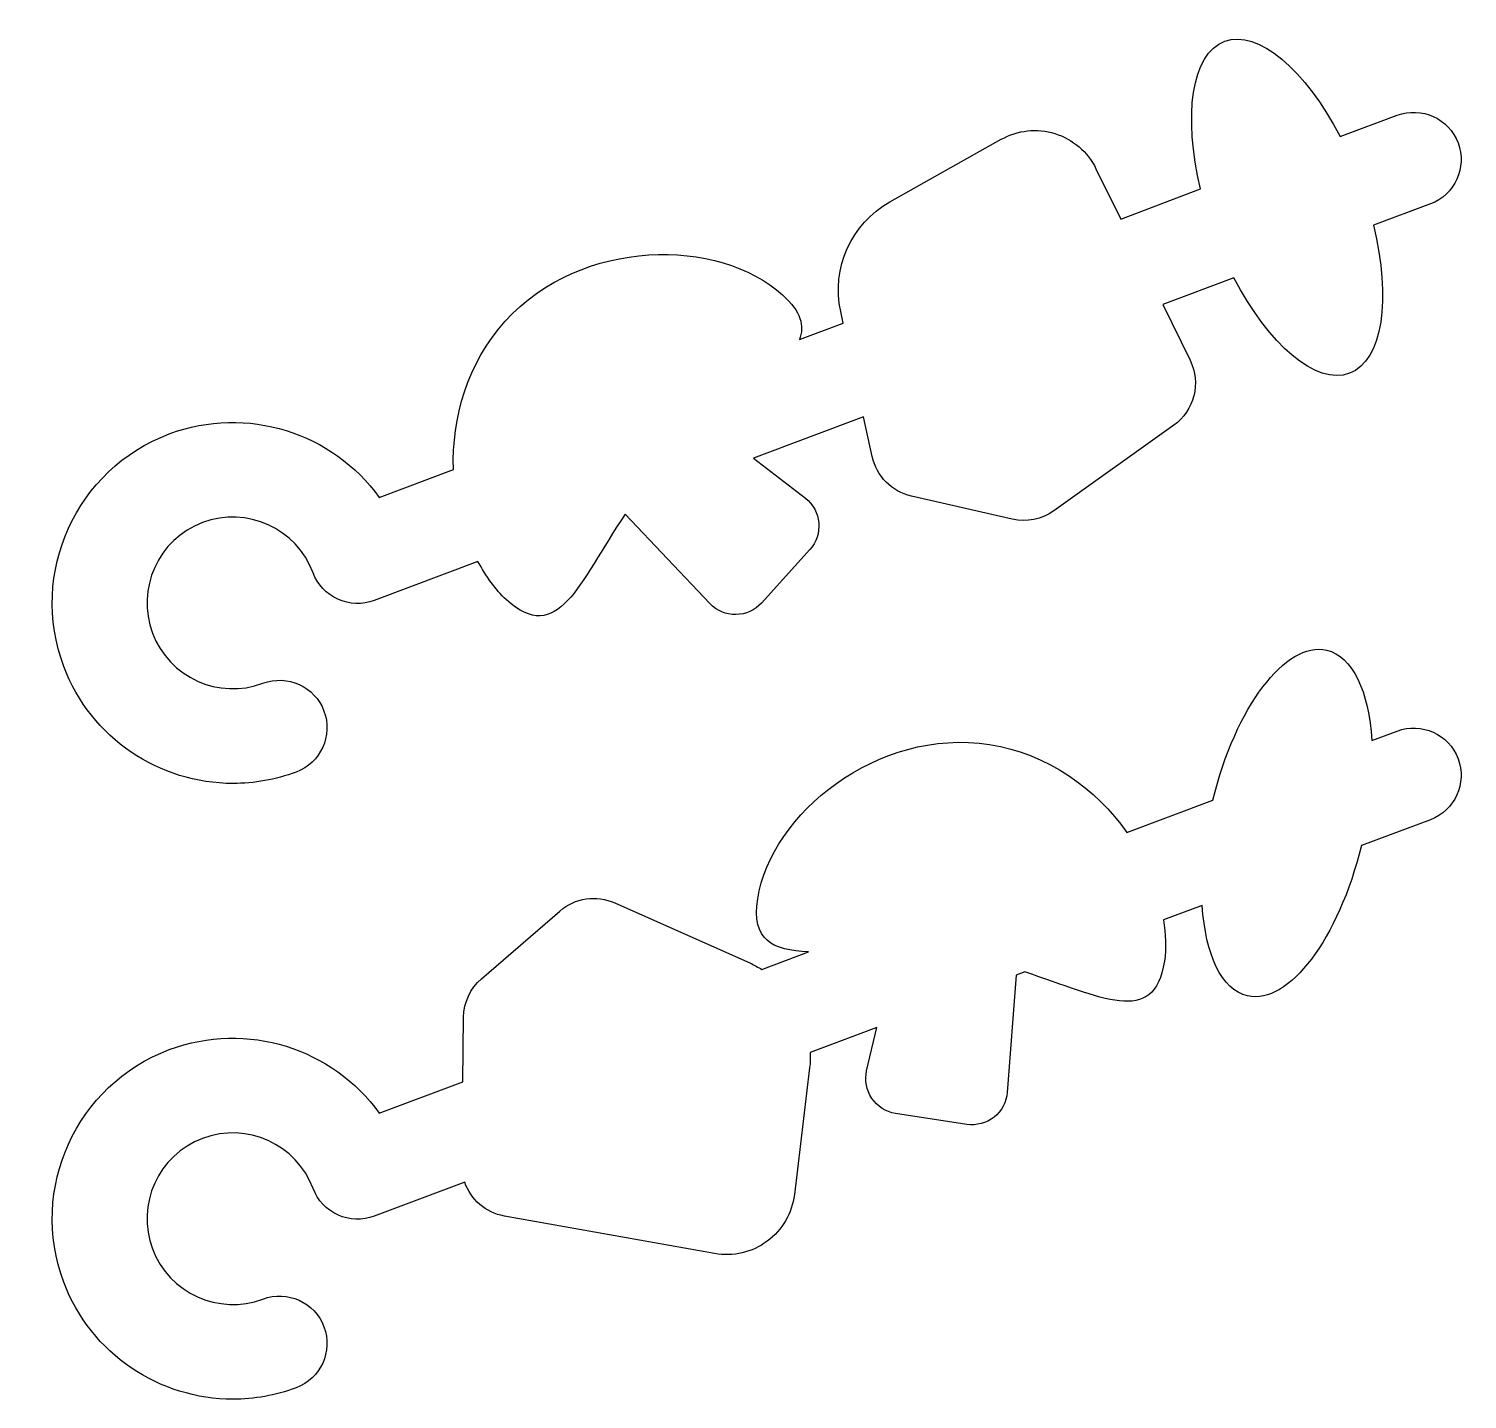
# Model space of a CAD drawing. Header units: centimetres. Extents: x -6.6 to 6.6, y -6.3 to 6.3.
import ezdxf

# ---------------------------------------------------------------- set-up
doc = ezdxf.new("R2010")
doc.units = ezdxf.units.CM
doc.header["$MEASUREMENT"] = 0
doc.layers.add('Layer 1', color=7, linetype='Continuous')

msp = doc.modelspace()

# ---------------------------------------------------------------- linework, layer by layer
at = {"layer": 'Layer 1'}
for points in [[(-4.75136, -0.61664), (-4.55827, -0.61664), (-4.36139, -0.58254), (-4.17002, -0.51094), (-4.17002, -0.51094), (-3.94415, -0.42656), (-3.82992, -0.1751), (-3.9143, 0.0508), (-3.9143, 0.0508), (-3.99868, 0.27625), (-4.25059, 0.3909), (-4.47604, 0.30652), (-4.47604, 0.30652), (-4.88435, 0.15393), (-5.3408, 0.36108), (-5.49381, 0.76896), (-5.49381, 0.76896), (-5.64724, 1.17727), (-5.4401, 1.63415), (-5.03264, 1.78716), (-5.03264, 1.78716), (-4.62433, 1.94059), (-4.167, 1.73303), (-4.01402, 1.32472), (-4.01402, 1.32472), (-3.97309, 1.21645), (-3.89125, 1.12866), (-3.78558, 1.08093), (-3.78558, 1.08093), (-3.6803, 1.03278), (-3.56013, 1.02936), (-3.45186, 1.06942), (-3.45186, 1.06942), (-3.45186, 1.06942), (-2.49523, 1.42862), (-2.49523, 1.42862), (-2.49523, 1.42862), (-2.42205, 1.29471), (-2.33825, 1.17123), (-2.2338, 1.07667), (-2.2338, 1.07667), (-1.76155, 0.64836), (-1.56893, 1.21947), (-1.1402, 1.86386), (-1.1402, 1.86386), (-1.1402, 1.86386), (-0.35891, 1.04042), (-0.35891, 1.04042), (-0.35891, 1.04042), (-0.29713, 0.9748), (-0.21021, 0.93901), (-0.12028, 0.94028), (-0.12028, 0.94028), (-0.03035, 0.9407), (0.05535, 0.97909), (0.11541, 1.04556), (0.11541, 1.04556), (0.11541, 1.04556), (0.56163, 1.53827), (0.56163, 1.53827), (0.56163, 1.53827), (0.62172, 1.60561), (0.65201, 1.69469), (0.64347, 1.78465), (0.64347, 1.78465), (0.63667, 1.87416), (0.59193, 1.95599), (0.52033, 2.01135), (0.52033, 2.01135), (0.52033, 2.01135), (0.0436, 2.38195), (0.0436, 2.38195), (0.0436, 2.38195), (0.0436, 2.38195), (1.05711, 2.7625), (1.05711, 2.7625), (1.05711, 2.7625), (1.05711, 2.7625), (1.13704, 2.39491), (1.13704, 2.39491), (1.13704, 2.39491), (1.1762, 2.21423), (1.31643, 2.0723), (1.49716, 2.03095), (1.49716, 2.03095), (1.49716, 2.03095), (2.42627, 1.81828), (2.42627, 1.81828), (2.42627, 1.81828), (2.55922, 1.78801), (2.69903, 1.81611), (2.81029, 1.89543), (2.81029, 1.89543), (2.81029, 1.89543), (3.91368, 2.68389), (3.91368, 2.68389), (3.91368, 2.68389), (4.10384, 2.81946), (4.16768, 3.07301), (4.06457, 3.2827), (4.06457, 3.2827), (4.06457, 3.2827), (3.81208, 3.79697), (3.81208, 3.79697), (3.81208, 3.79697), (3.81208, 3.79697), (4.46859, 4.04346), (4.46859, 4.04346), (4.46859, 4.04346), (4.78961, 3.42775), (5.22472, 3.04773), (5.5324, 3.16295), (5.5324, 3.16295), (5.84048, 3.27847), (5.91803, 3.85126), (5.75425, 4.52619), (5.75425, 4.52619), (5.75425, 4.52619), (6.27786, 4.7228), (6.27786, 4.7228), (6.27786, 4.7228), (6.50331, 4.80763), (6.61753, 5.05951), (6.53313, 5.28496), (6.53313, 5.28496), (6.44788, 5.51086), (6.19732, 5.62336), (5.97097, 5.54026), (5.97097, 5.54026), (5.97097, 5.54026), (5.44709, 5.34354), (5.44709, 5.34354), (5.44709, 5.34354), (5.12652, 5.95796), (4.69155, 6.33732), (4.38418, 6.22259), (4.38418, 6.22259), (4.07655, 6.10681), (3.99884, 5.53515), (4.16188, 4.86096), (4.16188, 4.86096), (4.16188, 4.86096), (3.42533, 4.58439), (3.42533, 4.58439), (3.42533, 4.58439), (3.42533, 4.58439), (3.19768, 5.04799), (3.19768, 5.04799), (3.19768, 5.04799), (3.1214, 5.20357), (2.98456, 5.32033), (2.81964, 5.37147), (2.81964, 5.37147), (2.65428, 5.42261), (2.47571, 5.40346), (2.32482, 5.31863), (2.32482, 5.31863), (2.32482, 5.31863), (1.29937, 4.74157), (1.29937, 4.74157), (1.29937, 4.74157), (0.94308, 4.5408), (0.75938, 4.13123), (0.84632, 3.73187), (0.84632, 3.73187), (0.84632, 3.73187), (0.8696, 3.62474), (0.8696, 3.62474), (0.8696, 3.62474), (0.8696, 3.62474), (0.4654, 3.47295), (0.4654, 3.47295), (0.4654, 3.47295), (0.51474, 3.60019), (0.48093, 3.73087), (0.31057, 3.88491), (0.31057, 3.88491), (-0.27498, 4.41551), (-1.54167, 4.4172), (-2.24406, 3.64237), (-2.24406, 3.64237), (-2.5931, 3.25645), (-2.73679, 2.75168), (-2.72182, 2.27622), (-2.72182, 2.27622), (-2.72182, 2.27622), (-3.4046, 2.01984), (-3.4046, 2.01984), (-3.4046, 2.01984), (-3.83291, 2.61354), (-4.62224, 2.87225), (-5.33913, 2.6046), (-5.33913, 2.6046), (-6.19746, 2.28239), (-6.6335, 1.32132), (-6.31126, 0.46208), (-6.31126, 0.46208), (-6.06107, -0.2045), (-5.4252, -0.61664), (-4.75136, -0.61664)], [(5.97096, -0.13335), (5.97096, -0.13335), (5.73956, -0.22024), (5.73956, -0.22024), (5.73956, -0.22024), (5.71046, 0.23064), (5.56189, 0.55679), (5.32186, 0.61209), (5.32186, 0.61209), (4.94401, 0.69808), (4.48228, 0.08216), (4.27448, -0.77036), (4.27448, -0.77036), (4.27448, -0.77036), (3.48327, -1.06746), (3.48327, -1.06746), (3.48327, -1.06746), (3.19554, -0.66545), (2.75381, -0.33962), (2.21787, -0.25699), (2.21787, -0.25699), (1.18306, -0.0988), (0.20238, -0.89715), (0.08218, -1.67915), (0.08218, -1.67915), (0.0232, -2.06161), (0.21706, -2.15376), (0.54988, -2.16889), (0.54988, -2.16889), (0.54988, -2.16889), (0.11922, -2.3306), (0.11922, -2.3306), (0.11922, -2.3306), (0.08541, -2.30999), (0.05127, -2.28975), (0.01439, -2.27326), (0.01439, -2.27326), (0.01439, -2.27326), (-1.23518, -1.71708), (-1.23518, -1.71708), (-1.23518, -1.71708), (-1.40438, -1.64165), (-1.60173, -1.67062), (-1.74154, -1.79167), (-1.74154, -1.79167), (-1.74154, -1.79167), (-2.46309, -2.41519), (-2.46309, -2.41519), (-2.46309, -2.41519), (-2.5662, -2.50467), (-2.62629, -2.63382), (-2.62798, -2.77063), (-2.62798, -2.77063), (-2.62798, -2.77063), (-2.63547, -3.36496), (-2.63547, -3.36496), (-2.63547, -3.36496), (-2.63547, -3.36496), (-3.40453, -3.65375), (-3.40453, -3.65375), (-3.40453, -3.65375), (-3.83284, -3.06047), (-4.62217, -2.80092), (-5.33906, -3.06899), (-5.33906, -3.06899), (-6.19739, -3.3912), (-6.63343, -4.35227), (-6.31119, -5.21151), (-6.31119, -5.21151), (-6.06103, -5.87807), (-5.42515, -6.29022), (-4.75131, -6.29022), (-4.75131, -6.29022), (-4.55822, -6.29022), (-4.36134, -6.25612), (-4.16997, -6.18452), (-4.16997, -6.18452), (-3.9441, -6.10014), (-3.82987, -5.84868), (-3.91425, -5.62278), (-3.91425, -5.62278), (-3.99863, -5.39733), (-4.25054, -5.28268), (-4.47599, -5.36706), (-4.47599, -5.36706), (-4.8843, -5.51965), (-5.34075, -5.3125), (-5.49376, -4.90462), (-5.49376, -4.90462), (-5.64719, -4.49631), (-5.44005, -4.03943), (-5.03259, -3.88645), (-5.03259, -3.88645), (-4.62428, -3.73344), (-4.16695, -3.94056), (-4.01397, -4.34886), (-4.01397, -4.34886), (-3.97304, -4.45713), (-3.8912, -4.54492), (-3.78553, -4.59265), (-3.78553, -4.59265), (-3.68025, -4.64038), (-3.56008, -4.64422), (-3.45181, -4.60416), (-3.45181, -4.60416), (-3.45181, -4.60416), (-2.61755, -4.29092), (-2.61755, -4.29092), (-2.61755, -4.29092), (-2.56175, -4.44925), (-2.42483, -4.57159), (-2.2516, -4.60247), (-2.2516, -4.60247), (-2.2516, -4.60247), (-0.31541, -4.94812), (-0.31541, -4.94812), (-0.31541, -4.94812), (-0.14539, -4.97839), (0.02982, -4.93746), (0.16878, -4.83475), (0.16878, -4.83475), (0.30771, -4.73162), (0.39849, -4.57601), (0.41894, -4.40472), (0.41894, -4.40472), (0.41894, -4.40472), (0.55999, -3.23606), (0.55999, -3.23606), (0.55999, -3.23606), (0.56573, -3.18891), (0.56703, -3.14208), (0.56563, -3.09567), (0.56563, -3.09567), (0.56563, -3.09567), (1.17743, -2.86593), (1.17743, -2.86593), (1.17743, -2.86593), (1.17743, -2.86593), (1.08509, -3.26376), (1.08509, -3.26376), (1.08509, -3.26376), (1.06421, -3.35155), (1.08252, -3.44362), (1.13282, -3.51821), (1.13282, -3.51821), (1.18272, -3.5928), (1.26196, -3.64349), (1.35065, -3.65672), (1.35065, -3.65672), (1.35065, -3.65672), (2.00782, -3.75769), (2.00782, -3.75769), (2.00782, -3.75769), (2.09691, -3.77092), (2.18811, -3.74705), (2.25841, -3.69035), (2.25841, -3.69035), (2.32916, -3.6354), (2.37305, -3.55271), (2.37993, -3.46278), (2.37993, -3.46278), (2.37993, -3.46278), (2.46346, -2.38302), (2.46346, -2.38302), (2.46346, -2.38302), (2.46346, -2.38302), (2.54225, -2.35344), (2.54225, -2.35344), (2.54225, -2.35344), (3.24668, -2.58265), (3.73393, -2.86832), (3.82768, -2.25533), (3.82768, -2.25533), (3.84641, -2.1336), (3.83895, -2.00453), (3.81977, -1.87375), (3.81977, -1.87375), (3.81977, -1.87375), (4.17653, -1.73976), (4.17653, -1.73976), (4.17653, -1.73976), (4.20532, -2.1918), (4.35393, -2.51856), (4.59444, -2.57367), (4.59444, -2.57367), (4.97271, -2.66022), (5.43505, -2.043), (5.64219, -1.18948), (5.64219, -1.18948), (5.64219, -1.18948), (6.27793, -0.95075), (6.27793, -0.95075), (6.27793, -0.95075), (6.50338, -0.86592), (6.6176, -0.61404), (6.5332, -0.38859), (6.5332, -0.38859), (6.44787, -0.16275), (6.19731, -0.05022), (5.97096, -0.13335)]]:
    msp.add_open_spline(points, degree=3, knots=[0, 0, 0, 0, 0.01960784, 0.01960784, 0.01960784, 0.01960784, 0.03921569, 0.03921569, 0.03921569, 0.03921569, 0.05882353, 0.05882353, 0.05882353, 0.05882353, 0.07843137, 0.07843137, 0.07843137, 0.07843137, 0.09803922, 0.09803922, 0.09803922, 0.09803922, 0.11764706, 0.11764706, 0.11764706, 0.11764706, 0.1372549, 0.1372549, 0.1372549, 0.1372549, 0.15686275, 0.15686275, 0.15686275, 0.15686275, 0.17647059, 0.17647059, 0.17647059, 0.17647059, 0.19607843, 0.19607843, 0.19607843, 0.19607843, 0.21568627, 0.21568627, 0.21568627, 0.21568627, 0.23529412, 0.23529412, 0.23529412, 0.23529412, 0.25490196, 0.25490196, 0.25490196, 0.25490196, 0.2745098, 0.2745098, 0.2745098, 0.2745098, 0.29411765, 0.29411765, 0.29411765, 0.29411765, 0.31372549, 0.31372549, 0.31372549, 0.31372549, 0.33333333, 0.33333333, 0.33333333, 0.33333333, 0.35294118, 0.35294118, 0.35294118, 0.35294118, 0.37254902, 0.37254902, 0.37254902, 0.37254902, 0.39215686, 0.39215686, 0.39215686, 0.39215686, 0.41176471, 0.41176471, 0.41176471, 0.41176471, 0.43137255, 0.43137255, 0.43137255, 0.43137255, 0.45098039, 0.45098039, 0.45098039, 0.45098039, 0.47058824, 0.47058824, 0.47058824, 0.47058824, 0.49019608, 0.49019608, 0.49019608, 0.49019608, 0.50980392, 0.50980392, 0.50980392, 0.50980392, 0.52941176, 0.52941176, 0.52941176, 0.52941176, 0.54901961, 0.54901961, 0.54901961, 0.54901961, 0.56862745, 0.56862745, 0.56862745, 0.56862745, 0.58823529, 0.58823529, 0.58823529, 0.58823529, 0.60784314, 0.60784314, 0.60784314, 0.60784314, 0.62745098, 0.62745098, 0.62745098, 0.62745098, 0.64705882, 0.64705882, 0.64705882, 0.64705882, 0.66666667, 0.66666667, 0.66666667, 0.66666667, 0.68627451, 0.68627451, 0.68627451, 0.68627451, 0.70588235, 0.70588235, 0.70588235, 0.70588235, 0.7254902, 0.7254902, 0.7254902, 0.7254902, 0.74509804, 0.74509804, 0.74509804, 0.74509804, 0.76470588, 0.76470588, 0.76470588, 0.76470588, 0.78431373, 0.78431373, 0.78431373, 0.78431373, 0.80392157, 0.80392157, 0.80392157, 0.80392157, 0.82352941, 0.82352941, 0.82352941, 0.82352941, 0.84313725, 0.84313725, 0.84313725, 0.84313725, 0.8627451, 0.8627451, 0.8627451, 0.8627451, 0.88235294, 0.88235294, 0.88235294, 0.88235294, 0.90196078, 0.90196078, 0.90196078, 0.90196078, 0.92156863, 0.92156863, 0.92156863, 0.92156863, 0.94117647, 0.94117647, 0.94117647, 0.94117647, 0.96078431, 0.96078431, 0.96078431, 0.96078431, 1, 1, 1, 1], dxfattribs=at)

doc.saveas('drawing.dxf')
